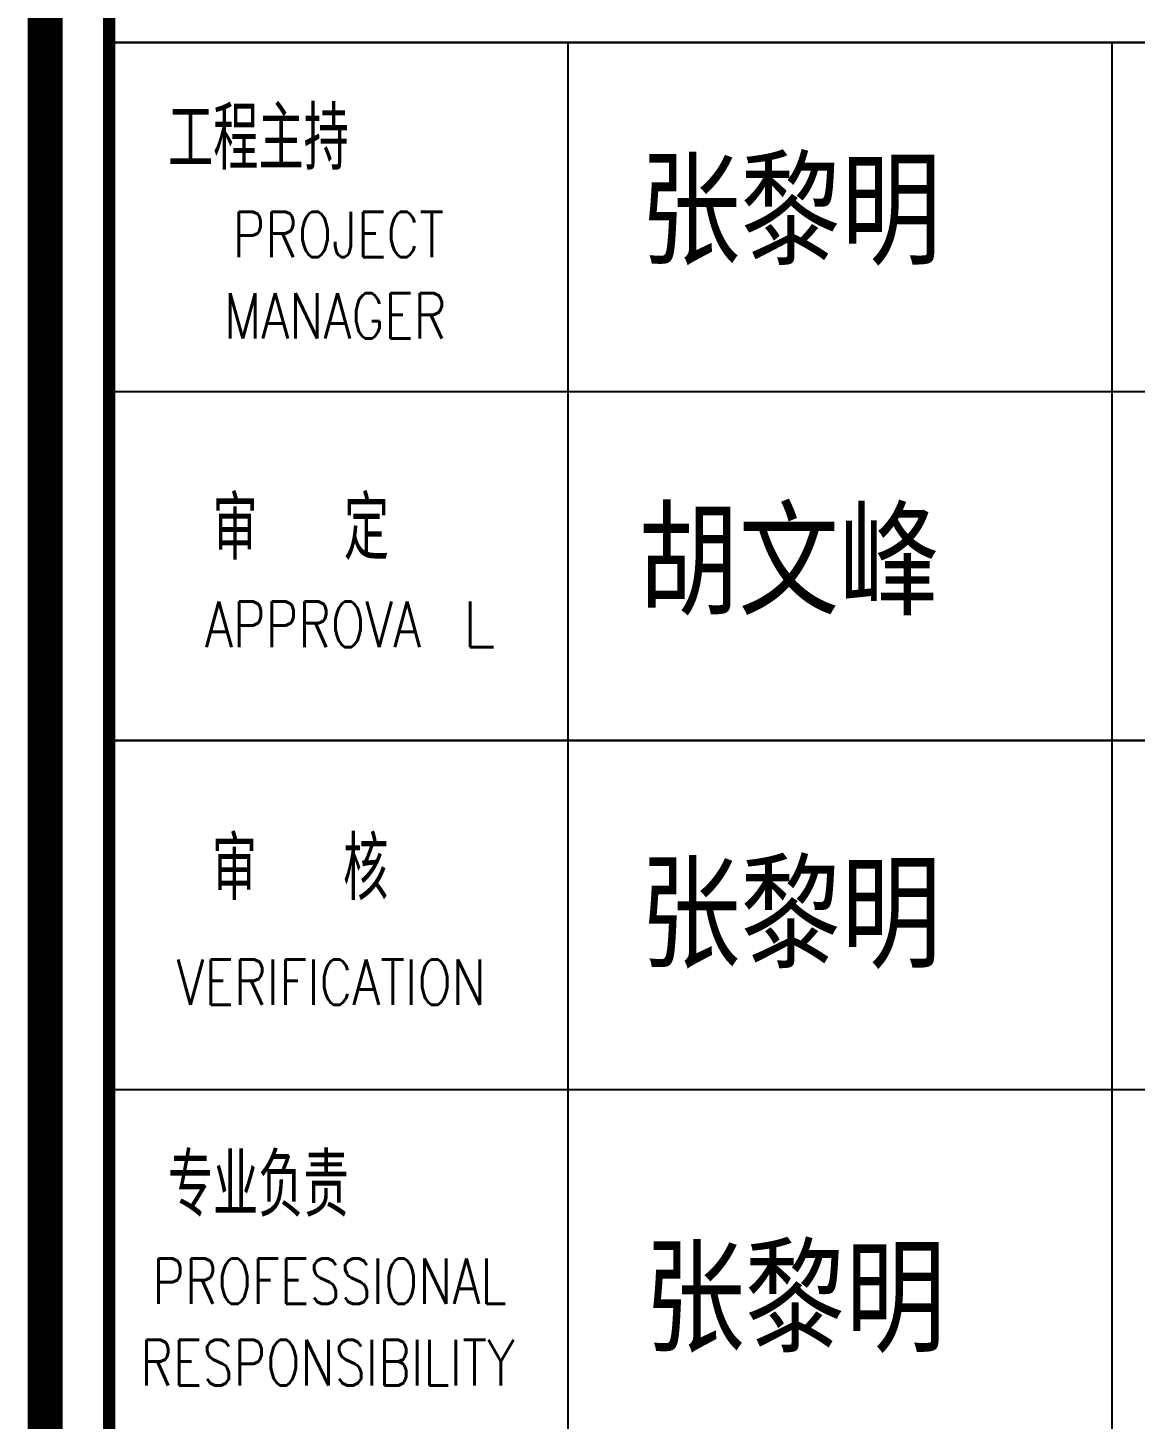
# Model space of a CAD drawing. Header units: inches. Extents: x 0 to 508000, y 0 to 738838.
# Drawn here: x 404579 to 407753, y 206556 to 210543 of the extents above; entities that cross this region are included whole.
import ezdxf

# ---------------------------------------------------------------- set-up
doc = ezdxf.new("R2010")
doc.units = ezdxf.units.IN
doc.header["$LTSCALE"] = 1000
doc.header["$MEASUREMENT"] = 0
doc.layers.get('0').update_dxf_attribs({"true_color": 0xffffff})
doc.layers.add('PUB_TITLE', color=4, linetype='Continuous', true_color=0x00ffff)
doc.layers.add('TK', color=7, linetype='Continuous', true_color=0xffffff)
doc.styles.add('CCIAD-图框(标题项)', font='simhei.ttf', dxfattribs={"height": 0.2, "bigfont": 'gbcbig.shx'})
doc.styles.add('基本字体', font='simplex.shx', dxfattribs={"height": 0.2, "bigfont": 'gbcbig.shx'})

# ---------------------------------------------------------------- blocks, each defined once
blk = doc.blocks.new('DAnoyomous26239')
at = {"layer": 'TK', "style": '基本字体'}
blk.add_text('审  核', height=180, dxfattribs=at).set_placement((405105.8, 208044))
at = {"layer": 'TK', "style": '基本字体', "width": 0.8}
blk.add_text('VERIFICATION', height=130.027, dxfattribs=at).set_placement((405004.7, 207744))
blk = doc.blocks.new('DAnoyomous26243')
at = {"layer": 'TK', "style": '基本字体'}
blk.add_text('专业负责', height=180, dxfattribs=at).set_placement((404979.9, 207136.7))
at = {"layer": 'TK', "style": '基本字体', "width": 0.8}
for s, p in [('PROFESSIONAL', (404935.5, 206886.7)), ('RESPONSIBILITY', (404900.8, 206653.3))]:
    blk.add_text(s, height=130.001, dxfattribs=at).set_placement(p)
blk = doc.blocks.new('DAnoyomous26247')
at = {"layer": 'TK', "style": '基本字体'}
for s, height, p in [('审  定', 180, (405107.9, 209019)), ('L', 130, (405824.2, 208769))]:
    blk.add_text(s, height=height, dxfattribs=at).set_placement(p)
at = {"layer": 'TK', "style": '基本字体', "width": 0.8}
blk.add_text('APPROVA', height=130.01, dxfattribs=at).set_placement((405086.3, 208769))
blk = doc.blocks.new('DAnoyomous26251')
at = {"layer": 'TK', "style": '基本字体'}
blk.add_text('工程主持', height=180, dxfattribs=at).set_placement((404980.4, 210136.3))
at = {"layer": 'TK', "style": '基本字体', "width": 0.8}
for s, p in [('PROJECT', (405165.7, 209886.2)), ('MANAGER', (405140.9, 209652.8))]:
    blk.add_text(s, height=130.05, dxfattribs=at).set_placement(p)
blk = doc.blocks.new('+A9S5D+9F')
at = {"layer": 'PUB_TITLE', "style": 'CCIAD-图框(标题项)', "width": 0.8}
for s, p in [('张黎明', (105595.5, 469.3)), ('胡文峰', (105590.1, -534.6)), ('张黎明', (105595.5, -1545.8)), ('张黎明', (105607.9, -2646.5))]:
    blk.add_text(s, height=264, dxfattribs=at).set_placement(p)

msp = doc.modelspace()

# ---------------------------------------------------------------- linework, layer by layer
at = {"layer": 'TK', "lineweight": -3}
for p, q in [((404811.7, 210501.2), (409918.7, 210501.2)), ((404811.7, 210501.2), (409918.7, 210501.2)), ((404811.7, 210501.2), (409918.7, 210501.2)), ((409918.7, 210501.2), (404811.7, 210501.2)), ((406126.5, 210501.2), (406126.5, 203501.2)), ((407685.8, 210501.2), (407685.8, 203501.2)), ((404811.7, 209501.2), (409918.7, 209501.2)), ((404811.7, 209501.2), (409918.7, 209501.2)), ((409918.7, 208501.2), (404811.7, 208501.2)), ((404811.7, 208501.2), (409918.7, 208501.2)), ((404811.7, 208501.2), (409918.7, 208501.2)), ((404811.7, 207501.2), (409918.7, 207501.2)), ((404811.7, 207501.2), (409918.7, 207501.2))]:
    msp.add_line(p, q, dxfattribs=at)
at = {"layer": 'TK', "lineweight": -3, "const_width": 100}
msp.add_lwpolyline([(404628.6, 199384.1), (404628.6, 281438.4)], dxfattribs=at)
at = {"layer": 'TK', "lineweight": -3, "const_width": 34.7}
msp.add_lwpolyline([(404811.7, 216878.2), (409938.7, 216878.2), (409938.7, 199663.7), (404811.7, 199663.7)], close=True, dxfattribs=at)

# ---------------------------------------------------------------- block references
msp.add_blockref('+A9S5D+9F', (300737.8, 209423.6))
at = {"layer": 'TK'}
for name in ['DAnoyomous26251', 'DAnoyomous26247', 'DAnoyomous26239', 'DAnoyomous26243']:
    msp.add_blockref(name, (0, 0), dxfattribs=at)

doc.saveas('drawing.dxf')
